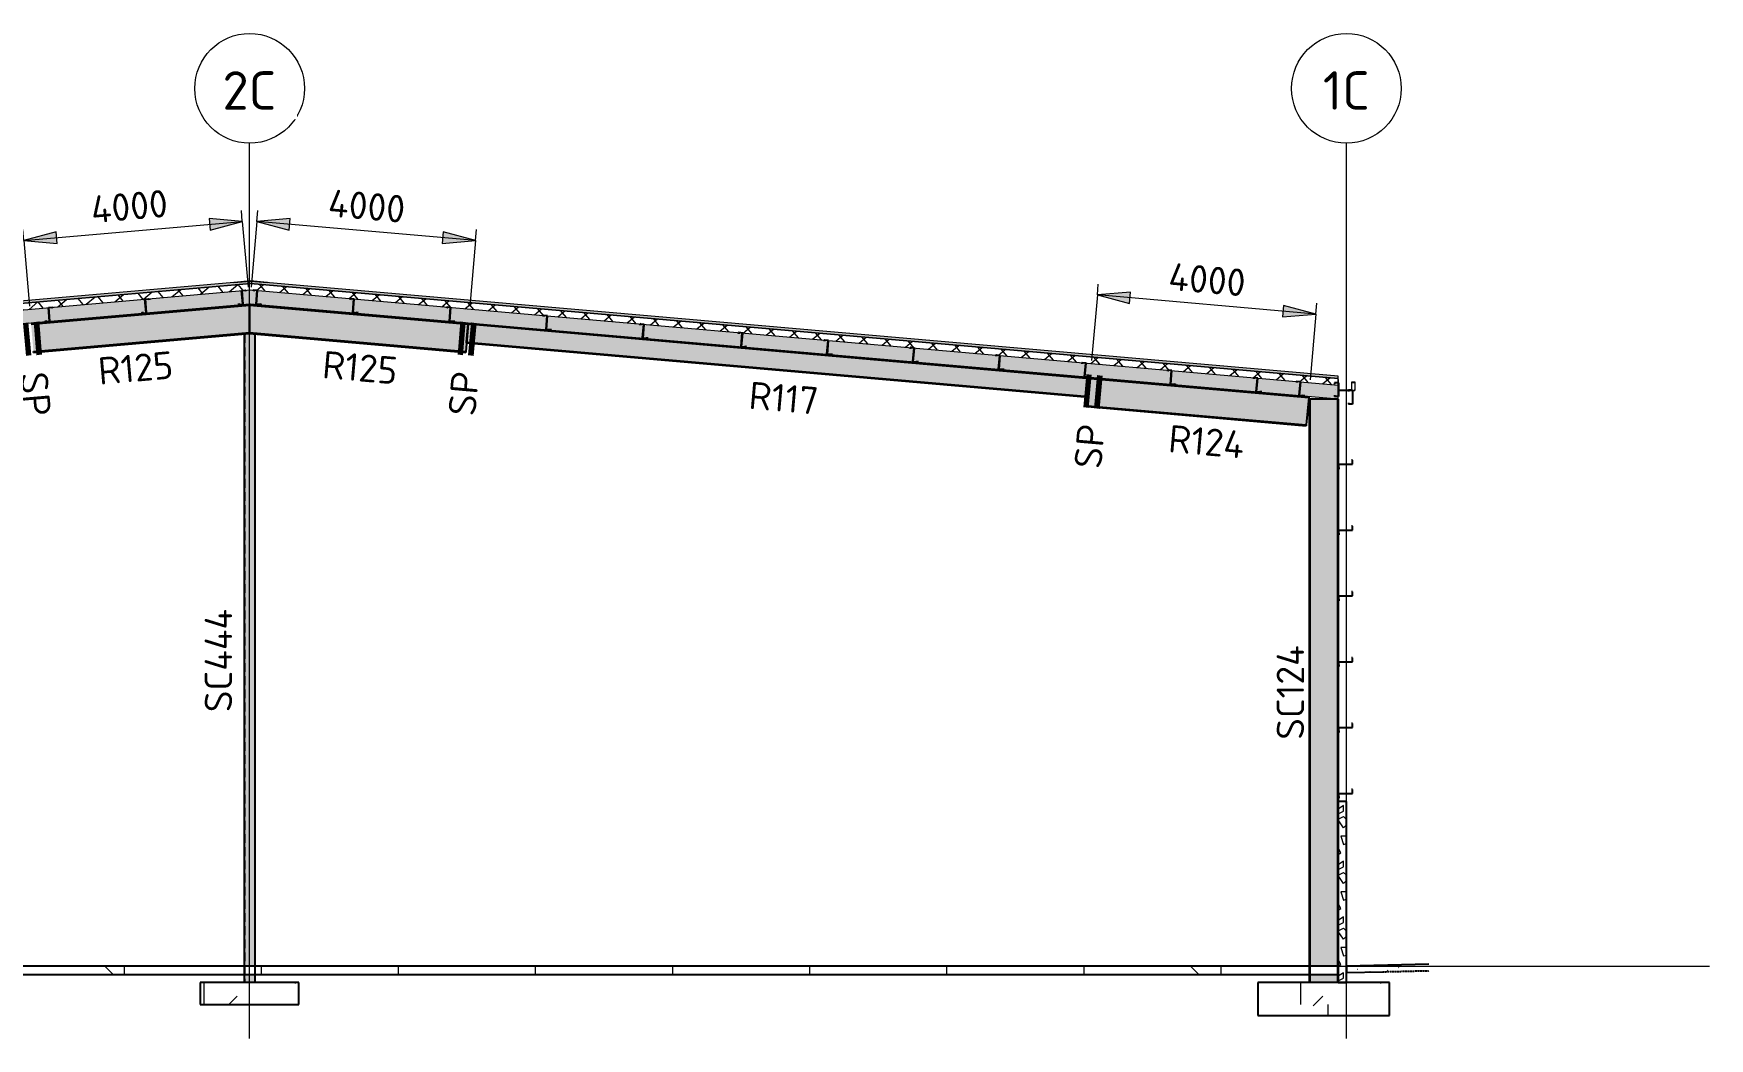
# Model space of a CAD drawing. Header units: millimetres. Extents: x 632 to 561478, y -3890 to 22200.
# Drawn here: x 167789 to 198349, y 3882 to 22200 of the extents above; entities that cross this region are included whole.
import ezdxf

# ---------------------------------------------------------------- set-up
doc = ezdxf.new("R2010")
doc.units = ezdxf.units.MM
doc.linetypes.add('Hidden Double', pattern=[7, 5, -2])
doc.linetypes.add('Hidden Half', pattern=[3, 2, -1])
for name, color, linetype, lineweight in [('A-010-D_DIM', 211, 'Continuous', 13), ('A-010-D_DIM-200', 211, 'Continuous', 13), ('A-010-M_LINE', 90, 'Continuous', 13), ('A-200-M_WALL_EXT', 113, 'Continuous', 13), ('A-200-M_WALL_PAT', 111, 'Continuous', 13), ('A-230-H-FLOOR', 190, 'Continuous', 13), ('A-230-M_FLOOR', 192, 'Continuous', 13), ('A-230-MH_FLOOR', 190, 'Hidden Double', 13), ('A-270-M_ROOF', 132, 'Continuous', 13), ('S-160-M_FOUND', 171, 'Continuous', 13), ('S-160-MH_FOUND', 171, 'Hidden Half', 13), ('S-280-A_COLUMN', 171, 'Continuous', 18), ('S-280-A_STRUCT_FRAME', 2, 'Continuous', 18), ('S-280-M_COLUMN', 52, 'Continuous', 13), ('S-280-M_STRUCT_FRAME', 12, 'Continuous', 13), ('S-280-MH_COLUMN', 52, 'Hidden Half', 13), ('Z-000-T_TEXT', 131, 'Continuous', 25), ('Z-030-M_GRID', 191, 'Continuous', 13), ('Z-033_T_GRIDREF', 31, 'Continuous', 13), ('Z-230-A_LEVEL', 51, 'Continuous', 13)]:
    doc.layers.add(name, color=color, linetype=linetype, lineweight=lineweight)
doc.styles.add('ISOCPEUR_1', font='isocpeur.ttf', dxfattribs={"height": 700})
doc.styles.add('ISOCPEUR_2', font='isocpeur.ttf', dxfattribs={"height": 500})
doc.dimstyles.new('2_5___Arrow___Transparent', dxfattribs={"dimscale": 304.8, "dimtxt": 497.990588, "dimasz": 1.968504, "dimexe": 0.656168, "dimexo": 1.049869, "dimgap": 0.164042, "dimtad": 1, "dimdec": 0, "dimzin": 0, "dimdsep": 46, "dimtxsty": 'ISOCPEUR_2', "dimsah": 1, "dimcen": 0.09, "dimadec": 0, "dimazin": 0, "dimtfac": 1, "dimtdec": 4, "dimtix": 1, "dimtmove": 0, "dimatfit": 3, "dimfxl": 1, "dimtvp": 1, "dimtolj": 1, "dimtzin": 0, "dimlwd": 18, "dimlwe": 18, "dimarcsym": 2})
pattern_1 = [(45, (4337896, 0), (-1414.214, 0), [750, -3000]), (45, (4338896, 1000), (-1414.214, 0), [750, -3000]), (45, (4339896, -300), (-1414.214, 0), [250, -2000]), (90, (4339896, 500), (-500, 500), [500, -2000]), (315, (4339896, 1000), (0, 2828.43), [500, -3000]), (0, (4338896, 1000), (2000, 2000), [300, -1000]), (0, (4336396, 2000), (2000, 2000), [300, -2000])]

# ---------------------------------------------------------------- blocks, each defined once
blk = doc.blocks.new('Ridge Capping - Ridge Capping-1882401-S6_501-SECTION C4')
at = {"layer": 'A-270-M_ROOF', "lineweight": 5, "transparency": 33554432}
for points in [[(4333007, 17660), (4332999, 17663), (4332700, 17690), (4332401, 17663), (4332393, 17660), (4332700, 17687)], [(4332394, 17660), (4332700, 17687), (4332393, 17660)]]:
    blk.add_hatch(color=253, dxfattribs=at).paths.add_polyline_path(points)
at = {"layer": 'A-270-M_ROOF', "color": 53, "lineweight": 5}
for p, q in [((4332393, 17660), (4332700, 17687)), ((4332401, 17663), (4332393, 17660)), ((4332394, 17660), (4332393, 17660)), ((4332700, 17690), (4332401, 17663)), ((4332402, 17663), (4332401, 17663)), ((4332999, 17663), (4332700, 17690)), ((4332700, 17690), (4332701, 17690)), ((4332700, 17687), (4333007, 17660)), ((4332701, 17687), (4332700, 17687)), ((4333007, 17660), (4332999, 17663)), ((4333000, 17663), (4332999, 17663)), ((4333008, 17660), (4333007, 17660))]:
    blk.add_line(p, q, dxfattribs=at)
blk = doc.blocks.new('25021-APA-ZZ-ZZ-M3-AR-000001_V3_rvt-3-S6_501-SECTION C4')
at = {"layer": 'A-270-M_ROOF', "transparency": 33554432}
for color, points in [(9, [(4352532, 15911), (4352532, 15952), (4332700, 17687), (4312868, 15952), (4312868, 15911), (4332700, 17646), (4351995, 15958)]), (253, [(4352817, 15688), (4352842, 15703), (4352842, 15844), (4352777, 15844), (4352777, 15699), (4352537, 15699), (4352537, 15894), (4352532, 15894), (4352532, 15694), (4352782, 15694), (4352782, 15839), (4352837, 15839), (4352837, 15706), (4352814, 15692)])]:
    blk.add_hatch(color=color, dxfattribs=at).paths.add_polyline_path(points)
at = {"layer": 'A-270-M_ROOF', "lineweight": 5}
h = blk.add_hatch(dxfattribs=at)
h.set_pattern_fill('FP_9', angle=-135, style=0, pattern_type=2)
h.set_pattern_definition([(40, (4337896, 1e-06), (-192.8363, 229.8133), []), (130, (4337896, 1e-06), (-229.8133, -192.8363), [])])
h.paths.add_polyline_path([(4312868, 15791), (4332700, 17526), (4352532, 15791), (4352532, 15911), (4332700, 17646), (4312868, 15911)])
at = {"layer": 'A-270-M_ROOF', "lineweight": 5, "transparency": 33554432}
blk.add_hatch(color=254, dxfattribs=at).paths.add_polyline_path([(4312868, 15540), (4332700, 17275), (4352532, 15540), (4352532, 15791), (4332700, 17526), (4312868, 15791), (4312868, 15690)])
at = {"layer": 'A-270-M_ROOF', "color": 53, "lineweight": 5}
for p, q in [((4332393, 17660), (4312868, 15952)), ((4312868, 15791), (4332700, 17526)), ((4332700, 17646), (4317217, 16292)), ((4317217, 16292), (4332700, 17646)), ((4332700, 17687), (4332393, 17660)), ((4352532, 15952), (4332700, 17687)), ((4332701, 17687), (4332700, 17687)), ((4352532, 15911), (4332700, 17646)), ((4332701, 17646), (4332700, 17646)), ((4332700, 17646), (4352532, 15911)), ((4332700, 17646), (4332701, 17646)), ((4332700, 17526), (4352532, 15791)), ((4317101, 15910), (4332700, 17275)), ((4332700, 17275), (4352532, 15540)), ((4332700, 17275), (4332701, 17275)), ((4352532, 15911), (4352532, 15952)), ((4352532, 15540), (4352532, 15911)), ((4352537, 15894), (4352532, 15894)), ((4352532, 15894), (4352532, 15694)), ((4352537, 15699), (4352537, 15894)), ((4352532, 15694), (4352782, 15694)), ((4352777, 15699), (4352537, 15699)), ((4352842, 15844), (4352777, 15844)), ((4352777, 15844), (4352777, 15699)), ((4352782, 15694), (4352782, 15839)), ((4352782, 15839), (4352837, 15839)), ((4352837, 15706), (4352814, 15692)), ((4352814, 15692), (4352817, 15688)), ((4352817, 15688), (4352842, 15703)), ((4352837, 15839), (4352837, 15706)), ((4352842, 15703), (4352842, 15844))]:
    blk.add_line(p, q, dxfattribs=at)
blk.add_blockref('Ridge Capping - Ridge Capping-1882401-S6_501-SECTION C4', (0, 0), dxfattribs=at)
blk = doc.blocks.new('NRP_Framing-Steel-Purlin C - P946 - EC250-24-4133020-S6_501-SECTION C4')
at = {"layer": 'S-280-M_STRUCT_FRAME', "color": 1, "lineweight": 25}
for p, q in [((4352465, 15832), (4352465, 15808)), ((4352538, 15832), (4352465, 15832)), ((4352465, 15606), (4352465, 15582)), ((4352478, 15710), (4352477, 15710)), ((4352538, 15832), (4352538, 15582)), ((4352538, 15582), (4352465, 15582))]:
    blk.add_line(p, q, dxfattribs=at)
blk = doc.blocks.new('NRP_Framing-Steel-Purlin Z - P915 - EZ250-19-4046629-S6_501-SECTION C4')
at = {"layer": 'S-280-M_STRUCT_FRAME', "color": 92, "lineweight": 25}
for p, q in [((4341602, 16748), (4341600, 16727)), ((4341602, 16748), (4341600, 16727)), ((4341673, 16741), (4341602, 16748)), ((4341673, 16741), (4341602, 16748)), ((4341651, 16492), (4341673, 16741)), ((4341651, 16492), (4341673, 16741)), ((4341655, 16618), (4341654, 16618)), ((4341729, 16507), (4341727, 16486)), ((4341729, 16507), (4341727, 16486)), ((4341727, 16486), (4341651, 16492)), ((4341727, 16486), (4341651, 16492))]:
    blk.add_line(p, q, dxfattribs=at)
blk = doc.blocks.new('NRP_Framing-Steel-Purlin Z - P915 - EZ250-19-V28-S6_501-SECTION C4')
at = {"layer": 'S-280-M_STRUCT_FRAME', "color": 92, "lineweight": 25}
for p, q in [((4341595, 16748), (4341593, 16727)), ((4341595, 16748), (4341593, 16727)), ((4341602, 16748), (4341595, 16748)), ((4341602, 16748), (4341595, 16748)), ((4341644, 16493), (4341666, 16742)), ((4341644, 16493), (4341666, 16742)), ((4341655, 16618), (4341654, 16618)), ((4341721, 16507), (4341720, 16486)), ((4341721, 16507), (4341720, 16486)), ((4341651, 16492), (4341644, 16493)), ((4341651, 16492), (4341644, 16493))]:
    blk.add_line(p, q, dxfattribs=at)
blk = doc.blocks.new('NRP_Framing-Steel-Purlin Z - P914 - EZ250-15-4047701-S6_501-SECTION C4')
at = {"layer": 'S-280-M_STRUCT_FRAME', "color": 150, "lineweight": 25}
for p, q in [((4332536, 17515), (4332607, 17521)), ((4332536, 17515), (4332607, 17521)), ((4332558, 17266), (4332536, 17515)), ((4332558, 17266), (4332536, 17515)), ((4332607, 17521), (4332609, 17501)), ((4332607, 17521), (4332609, 17501)), ((4332481, 17279), (4332482, 17260)), ((4332481, 17279), (4332482, 17260)), ((4332482, 17260), (4332558, 17266)), ((4332482, 17260), (4332558, 17266)), ((4332555, 17391), (4332555, 17391))]:
    blk.add_line(p, q, dxfattribs=at)
blk = doc.blocks.new('NRP_Framing-Steel-Purlin Z - P914 - EZ250-15-V29-S6_501-SECTION C4')
at = {"layer": 'S-280-M_STRUCT_FRAME', "color": 150, "lineweight": 25}
for p, q in [((4332565, 17267), (4332543, 17516)), ((4332565, 17267), (4332543, 17516)), ((4332607, 17521), (4332614, 17522)), ((4332607, 17521), (4332614, 17522)), ((4332614, 17522), (4332616, 17502)), ((4332614, 17522), (4332616, 17502)), ((4332488, 17280), (4332490, 17260)), ((4332488, 17280), (4332490, 17260)), ((4332555, 17391), (4332555, 17391)), ((4332558, 17266), (4332565, 17267)), ((4332558, 17266), (4332565, 17267))]:
    blk.add_line(p, q, dxfattribs=at)
blk = doc.blocks.new('NRP_Framing-Steel-Purlin Z - P914 - EZ250-15-4047702-S6_501-SECTION C4')
at = {"layer": 'S-280-M_STRUCT_FRAME', "color": 150, "lineweight": 25}
for p, q in [((4332758, 17521), (4332756, 17501)), ((4332758, 17521), (4332756, 17501)), ((4332828, 17515), (4332758, 17521)), ((4332828, 17515), (4332758, 17521)), ((4332807, 17266), (4332828, 17515)), ((4332807, 17266), (4332828, 17515)), ((4332882, 17260), (4332807, 17266)), ((4332882, 17260), (4332807, 17266)), ((4332810, 17391), (4332809, 17391)), ((4332884, 17279), (4332882, 17260)), ((4332884, 17279), (4332882, 17260))]:
    blk.add_line(p, q, dxfattribs=at)
blk = doc.blocks.new('NRP_Framing-Steel-Purlin Z - P914 - EZ250-15-V30-S6_501-SECTION C4')
at = {"layer": 'S-280-M_STRUCT_FRAME', "color": 150, "lineweight": 25}
for p, q in [((4332750, 17522), (4332749, 17502)), ((4332750, 17522), (4332749, 17502)), ((4332758, 17521), (4332750, 17522)), ((4332758, 17521), (4332750, 17522)), ((4332799, 17267), (4332821, 17516)), ((4332799, 17267), (4332821, 17516)), ((4332806, 17266), (4332799, 17267)), ((4332806, 17266), (4332799, 17267)), ((4332810, 17391), (4332809, 17391)), ((4332877, 17280), (4332875, 17260)), ((4332877, 17280), (4332875, 17260))]:
    blk.add_line(p, q, dxfattribs=at)
blk = doc.blocks.new('NRP_Framing-Steel-Purlin Z - P914 - EZ250-15-V31-S6_501-SECTION C4')
at = {"layer": 'S-280-M_STRUCT_FRAME', "color": 150, "lineweight": 25}
for p, q in [((4330726, 17125), (4330727, 17106)), ((4330726, 17125), (4330727, 17106)), ((4330803, 17113), (4330781, 17362)), ((4330803, 17113), (4330781, 17362)), ((4330792, 17237), (4330793, 17237)), ((4330845, 17367), (4330852, 17368)), ((4330845, 17367), (4330852, 17368)), ((4330852, 17368), (4330854, 17348)), ((4330852, 17368), (4330854, 17348)), ((4330796, 17112), (4330803, 17113)), ((4330796, 17112), (4330803, 17113))]:
    blk.add_line(p, q, dxfattribs=at)
blk = doc.blocks.new('NRP_Framing-Steel-Purlin Z - P914 - EZ250-15-V32-S6_501-SECTION C4')
at = {"layer": 'S-280-M_STRUCT_FRAME', "color": 150, "lineweight": 25}
for p, q in [((4334520, 17367), (4334518, 17347)), ((4334520, 17367), (4334518, 17347)), ((4334591, 17361), (4334520, 17367)), ((4334591, 17361), (4334520, 17367)), ((4334569, 17112), (4334591, 17361)), ((4334569, 17112), (4334591, 17361)), ((4334572, 17237), (4334572, 17237)), ((4334646, 17125), (4334644, 17105)), ((4334646, 17125), (4334644, 17105)), ((4334644, 17105), (4334569, 17112)), ((4334644, 17105), (4334569, 17112))]:
    blk.add_line(p, q, dxfattribs=at)
blk = doc.blocks.new('NRP_Framing-Steel-Purlin Z - P914 - EZ250-15-V33-S6_501-SECTION C4')
at = {"layer": 'S-280-M_STRUCT_FRAME', "color": 150, "lineweight": 25}
for p, q in [((4334513, 17368), (4334511, 17348)), ((4334513, 17368), (4334511, 17348)), ((4334520, 17367), (4334513, 17368)), ((4334520, 17367), (4334513, 17368)), ((4334562, 17113), (4334583, 17362)), ((4334562, 17113), (4334583, 17362)), ((4334572, 17237), (4334572, 17237)), ((4334639, 17125), (4334637, 17106)), ((4334639, 17125), (4334637, 17106)), ((4334569, 17112), (4334562, 17113)), ((4334569, 17112), (4334562, 17113))]:
    blk.add_line(p, q, dxfattribs=at)
blk = doc.blocks.new('NRP_Framing-Steel-Purlin Z - G914 - EZ250-15-4100837-S6_501-SECTION C4')
at = {"layer": 'S-280-M_STRUCT_FRAME', "color": 150, "lineweight": 25}
for p, q in [((4352542, 8274), (4352542, 8350)), ((4352542, 8350), (4352792, 8350)), ((4352542, 8274), (4352542, 8350)), ((4352542, 8350), (4352792, 8350)), ((4352562, 8274), (4352542, 8274)), ((4352562, 8274), (4352542, 8274)), ((4352792, 8421), (4352772, 8421)), ((4352792, 8421), (4352772, 8421)), ((4352792, 8350), (4352792, 8421)), ((4352792, 8350), (4352792, 8421))]:
    blk.add_line(p, q, dxfattribs=at)
blk = doc.blocks.new('NRP_Framing-Steel-Purlin C - G946 - EC250-24-4099654-S6_501-SECTION C4')
at = {"layer": 'S-280-M_STRUCT_FRAME', "color": 1, "lineweight": 25}
for p, q in [((4352793, 15697), (4352720, 15697)), ((4352720, 15697), (4352720, 15673)), ((4352793, 15697), (4352793, 15447)), ((4352720, 15471), (4352720, 15447)), ((4352793, 15447), (4352720, 15447))]:
    blk.add_line(p, q, dxfattribs=at)
blk = doc.blocks.new('NRP_Column-Steel-SHS - SC444 - 200x200x6_0SHS-3967238-S6_501-SECTION C4')
at = {"layer": 'S-280-MH_COLUMN', "lineweight": 25}
for p, q in [((4332588, 16723), (4332588, 5200)), ((4332776, 16723), (4332776, 5200)), ((4332588, 5200), (4332588, 5050)), ((4332776, 5200), (4332776, 5050)), ((4332588, 5050), (4332588, 4900)), ((4332776, 5050), (4332776, 4900))]:
    blk.add_line(p, q, dxfattribs=at)
blk = doc.blocks.new('NRP_Foundation-Pad Footing Fibre _v2_ - PF4 -1800 x 1800 x 400d-3893011-S6_501-SECTION C4')
at = {"layer": 'S-160-M_FOUND'}
h = blk.add_hatch(dxfattribs=at)
h.set_pattern_fill('FP_11', color=256, style=0, pattern_type=2)
h.set_pattern_definition(pattern_1)
h.paths.add_polyline_path([(4333582, 4900), (4331782, 4900), (4331782, 4500), (4333582, 4500)])
at = {"layer": 'S-160-M_FOUND', "lineweight": 25}
for p, q in [((4333582, 4900), (4331782, 4900)), ((4331782, 4900), (4331782, 4500)), ((4333582, 4500), (4333582, 4900)), ((4331782, 4500), (4333582, 4500))]:
    blk.add_line(p, q, dxfattribs=at)
blk = doc.blocks.new('NRP_Foundation-Pad Footing Fibre _v2_ - PF2 -2400 x 2000 x 600d-V22-S6_501-SECTION C4')
at = {"layer": 'S-160-M_FOUND'}
h = blk.add_hatch(dxfattribs=at)
h.set_pattern_fill('FP_11', color=256, style=0, pattern_type=2)
h.set_pattern_definition(pattern_1)
h.paths.add_polyline_path([(4353468, 4300), (4353468, 4900), (4351068, 4900), (4351068, 4300)])
at = {"layer": 'S-160-M_FOUND', "lineweight": 25}
for p, q in [((4353468, 4900), (4351068, 4900)), ((4351068, 4900), (4351068, 4300)), ((4353468, 4300), (4353468, 4900)), ((4351068, 4300), (4353468, 4300))]:
    blk.add_line(p, q, dxfattribs=at)
blk = doc.blocks.new('Grid - NRP_Grid-Head-320187-S6_501-SECTION C4')
at = {"layer": 'Z-033_T_GRIDREF'}
blk.add_circle((4352682, 21200), 1000, dxfattribs=at)
blk = doc.blocks.new('DIMBLOCK9-S6_501-SECTION C4')
at = {"layer": 'A-010-D_DIM-200', "lineweight": 18}
for points in [[(187187, 17434), (187776, 17277), (187794, 17487)], [(191172, 17086), (190583, 17243), (190565, 17033)]]:
    blk.add_hatch(color=256, dxfattribs=at).paths.add_polyline_path(points)
for p, q in [((187187, 17434), (187082, 16238)), ((187187, 17434), (187204, 17633)), ((187794, 17487), (187187, 17434)), ((191172, 17086), (187187, 17434)), ((187187, 17434), (187776, 17277)), ((187776, 17277), (187794, 17487)), ((190583, 17243), (190565, 17033)), ((191172, 17086), (190583, 17243)), ((191172, 17086), (191189, 17285)), ((190565, 17033), (191172, 17086)), ((191172, 17086), (191067, 15889))]:
    blk.add_line(p, q, dxfattribs=at)
at = {"layer": 'A-010-D_DIM-200', "color": 0, "lineweight": 18, "insert": (188511, 18024), "char_height": 500, "width": 1758.29, "attachment_point": 1, "rotation": 355, "line_spacing_factor": 1.149209, "style": 'ISOCPEUR_2'}
blk.add_mtext('4000', dxfattribs=at)
blk = doc.blocks.new('DIMBLOCK11-S6_501-SECTION C4')
at = {"layer": 'A-010-D_DIM-200', "lineweight": 18}
for points in [[(171596, 18775), (170989, 18828), (171008, 18617)], [(167611, 18426), (168218, 18373), (168200, 18584)]]:
    blk.add_hatch(color=256, dxfattribs=at).paths.add_polyline_path(points)
for p, q in [((171596, 18775), (171579, 18974)), ((167611, 18426), (171596, 18775)), ((171596, 18775), (170989, 18828)), ((170989, 18828), (171008, 18617)), ((171008, 18617), (171596, 18775)), ((171596, 18775), (171701, 17579)), ((167611, 18426), (167594, 18626)), ((168200, 18584), (167611, 18426)), ((167611, 18426), (168218, 18373)), ((167611, 18426), (167716, 17230)), ((168218, 18373), (168200, 18584))]:
    blk.add_line(p, q, dxfattribs=at)
at = {"layer": 'A-010-D_DIM-200', "color": 0, "lineweight": 18, "insert": (168813, 19237), "char_height": 500, "width": 1758.29, "attachment_point": 1, "rotation": 5, "line_spacing_factor": 1.149209, "style": 'ISOCPEUR_2'}
blk.add_mtext('4000', dxfattribs=at)
blk = doc.blocks.new('DIMBLOCK12-S6_501-SECTION C4')
at = {"layer": 'A-010-D_DIM-200', "lineweight": 18}
for points in [[(171863, 18775), (172451, 18617), (172470, 18828)], [(175848, 18426), (175259, 18584), (175241, 18373)]]:
    blk.add_hatch(color=256, dxfattribs=at).paths.add_polyline_path(points)
for p, q in [((171863, 18775), (171880, 18974)), ((171863, 18775), (171758, 17579)), ((172470, 18828), (171863, 18775)), ((175848, 18426), (171863, 18775)), ((171863, 18775), (172451, 18617)), ((172451, 18617), (172470, 18828)), ((175259, 18584), (175241, 18373)), ((175241, 18373), (175848, 18426)), ((175848, 18426), (175259, 18584)), ((175848, 18426), (175743, 17230)), ((175848, 18426), (175865, 18626))]:
    blk.add_line(p, q, dxfattribs=at)
at = {"layer": 'A-010-D_DIM-200', "color": 0, "lineweight": 18, "insert": (173187, 19365), "char_height": 500, "width": 1758.29, "attachment_point": 1, "rotation": 355, "line_spacing_factor": 1.149209, "style": 'ISOCPEUR_2'}
blk.add_mtext('4000', dxfattribs=at)
blk = doc.blocks.new('NRP_Splice _v3_ - NRP_Splice-3209833-S6_501-SECTION C4')
at = {"layer": 'Z-000-T_TEXT', "lineweight": 70}
for p, q in [((4317182, 15965), (4317234, 15368)), ((4317182, 15965), (4317234, 15368)), ((4317381, 15983), (4317433, 15385)), ((4317433, 15385), (4317381, 15983))]:
    blk.add_line(p, q, dxfattribs=at)
blk = doc.blocks.new('NRP_Splice _v3_ - NRP_Splice-3927024-S6_501-SECTION C4')
at = {"layer": 'Z-000-T_TEXT', "lineweight": 70}
for p, q in [((4347983, 15983), (4347931, 15385)), ((4347983, 15983), (4347931, 15385)), ((4348183, 15965), (4348130, 15368)), ((4348130, 15368), (4348183, 15965))]:
    blk.add_line(p, q, dxfattribs=at)

msp = doc.modelspace()

# ---------------------------------------------------------------- hatches: boundary and pattern name
at = {"layer": 'A-200-M_WALL_PAT'}
h = msp.add_hatch(dxfattribs=at)
h.set_pattern_fill('FP_13', color=250, angle=116.56505, style=0, pattern_type=2)
h.set_pattern_definition([(296.565, (177197.3, 152.4), (5e-05, 1016), [113.59, -2158.253]), (33.69, (177248.1, 50.8), (7e-05, 1016), [183.16, -3480.08]), (33.69, (178264.1, 50.8), (7e-05, 1016), [183.16, -3480.08]), (33.69, (179280.1, 50.8), (7e-05, 1016), [183.16, -3480.08]), (116.565, (177400.5, 152.4), (5e-05, 1016), [113.59, -2158.253]), (213.69, (177349.7, 254), (7e-05, 1016), [183.16, -3480.08]), (213.69, (178365.7, 254), (7e-05, 1016), [183.16, -3480.08]), (213.69, (179381.7, 254), (7e-05, 1016), [183.16, -3480.08]), (26.565, (177603.7, 152.4), (5e-05, 1016), [227.19, -2044.66]), (26.565, (178619.7, 152.4), (5e-05, 1016), [227.19, -2044.66]), (270, (177806.9, 254), (1016, 0.0009), [101.6, -914.4]), (225, (177806.9, 152.4), (-0.002, 1016), [143.684, -1293.157]), (135, (177705.3, 50.8), (-0.0009, 1016), [143.684, -1293.157]), (288.435, (177400.48, 457.2), (-0.002, 1015.9997), [160.644, -3052.23]), (18.435, (177451.3, 304.8), (-0.002, 1016), [160.64, -3052.23]), (18.435, (178467.3, 304.8), (-0.002, 1016), [160.64, -3052.23]), (18.435, (179483.3, 304.8), (-0.002, 1016), [160.64, -3052.23]), (135, (177603.7, 355.6), (-0.0009, 1016), [143.684, -1293.157]), (180, (177502.1, 457.2), (0.0009, -1016), [101.6, -914.4]), (251.565, (177146.48, 711.2), (0.0004, 1015.9997), [160.644, -3052.23]), (315, (177095.7, 558.8), (-0.0009, 1016), [143.684, -1293.157]), (71.565, (177197.28, 457.2), (0.0004, 1015.9997), [160.644, -3052.23]), (135, (177248.1, 609.6), (-0.0009, 1016), [143.684, -1293.157]), (225, (177552.9, 711.2), (-0.002, 1016), [143.684, -1293.157]), (123.69, (177451.3, 609.6), (7e-05, 1016), [183.16, -3480.08]), (123.69, (178467.3, 609.6), (7e-05, 1016), [183.16, -3480.08]), (26.565, (177349.7, 762), (5e-05, 1016), [113.59, -2158.25]), (26.565, (178365.7, 762), (5e-05, 1016), [113.59, -2158.25]), (315, (177451.3, 812.8), (-0.0009, 1016), [143.684, -1293.157]), (213.69, (177908.5, 965.2), (7e-05, 1016), [183.16, -3480.08]), (213.69, (178924.5, 965.2), (7e-05, 1016), [183.16, -3480.08]), (213.69, (179940.5, 965.2), (7e-05, 1016), [183.16, -3480.08]), (296.565, (177756.1, 863.6), (5e-05, 1016), [113.59, -2158.253]), (45, (177806.9, 762), (-0.0009, 1016), [143.684, -1293.157]), (90, (177908.5, 863.6), (-1016, -0.0009), [101.6, -914.4]), (213.69, (177451.3, 1016), (7e-05, 1016), [183.16, -3480.08]), (213.69, (178467.3, 1016), (7e-05, 1016), [183.16, -3480.08]), (213.69, (179483.3, 1016), (7e-05, 1016), [183.16, -3480.08]), (315, (177298.9, 914.4), (-0.0009, 1016), [71.84, -1365]), (26.565, (177349.7, 863.6), (5e-05, 1016), [113.59, -2158.25]), (26.565, (178365.7, 863.6), (5e-05, 1016), [113.59, -2158.25]), (90, (177451.3, 914.4), (-1016, -0.0009), [101.6, -914.4]), (333.435, (177044.9, 965.2), (-0.002, 1016), [113.59, -2158.25]), (333.435, (178060.9, 965.2), (-0.002, 1016), [113.59, -2158.25]), (243.435, (177146.5, 914.4), (-0.002, 1016), [113.59, -2158.253]), (161.565, (177095.7, 812.8), (0.0004, 1016), [160.64, -3052.23]), (161.565, (178111.7, 812.8), (0.0004, 1016), [160.64, -3052.23]), (161.565, (179127.7, 812.8), (0.0004, 1016), [160.64, -3052.23]), (45, (176943.3, 863.6), (-0.0009, 1016), [143.684, -1293.157]), (26.565, (176994.1, -6e-06), (5e-05, 1016), [113.59, -2158.25]), (26.565, (178010.1, -6e-05), (5e-05, 1016), [113.59, -2158.25]), (116.565, (177095.7, 50.8), (5e-05, 1016), [113.59, -2158.253]), (206.565, (177044.9, 152.4), (5e-05, 1016), [113.59, -2158.25]), (206.565, (178060.9, 152.4), (5e-05, 1016), [113.59, -2158.25]), (296.565, (176943.3, 101.6), (5e-05, 1016), [113.59, -2158.253]), (14.036, (177705.3, 457.2), (0.003, 1016), [209.45, -3979.62]), (14.036, (178721.3, 457.2), (0.003, 1016), [209.45, -3979.62]), (14.036, (179737.3, 457.2), (0.003, 1016), [209.45, -3979.62]), (14.036, (180753.3, 457.2), (0.003, 1016), [209.45, -3979.62]), (135, (177908.5, 508), (-0.0009, 1016), [143.684, -1293.157]), (198.435, (177806.9, 609.6), (-0.002, 1016), [160.64, -3052.23]), (198.435, (178822.9, 609.6), (-0.002, 1016), [160.64, -3052.23]), (198.435, (179838.9, 609.6), (-0.002, 1016), [160.64, -3052.23]), (296.565, (177654.5, 558.8), (5e-05, 1016), [113.59, -2158.253]), (333.435, (176994.1, 304.8), (-0.002, 1016), [113.59, -2158.25]), (333.435, (178010.1, 304.8), (-0.002, 1016), [113.59, -2158.25]), (45, (177095.7, 254), (-0.0009, 1016), [71.84, -1365]), (116.565, (177146.5, 304.8), (5e-05, 1016), [113.59, -2158.253]), (225, (177095.7, 406.4), (-0.002, 1016), [143.684, -1293.157])])
h.paths.add_polyline_path([(191579.6, 4900), (191729.6, 4900), (191729.6, 8200), (191579.6, 8200), (191579.6, 6899.1)])
at = {"layer": 'A-230-H-FLOOR'}
h = msp.add_hatch(dxfattribs=at)
h.set_pattern_fill('FP_11', color=256, style=0, pattern_type=2)
h.set_pattern_definition([(45, (176943.3, 0), (-1414.214, 0), [750, -3000]), (45, (177943.3, 1000), (-1414.214, 0), [750, -3000]), (45, (178943.3, -300), (-1414.214, 0), [250, -2000]), (90, (178943.3, 500), (-500, 500), [500, -2000]), (315, (178943.3, 1000), (0, 2828.43), [500, -3000]), (0, (177943.3, 1000), (2000, 2000), [300, -1000]), (0, (175443.3, 2000), (2000, 2000), [300, -2000])])
h.paths.add_polyline_path([(191579.6, 5050), (191579.6, 5200), (151679.6, 5200), (151679.6, 5050), (186969.4, 5050)])
h = msp.add_hatch(dxfattribs=at)
h.set_pattern_fill('FP_12', color=256, style=0, pattern_type=2)
h.set_pattern_definition([(50, (176943.3, 0), (728.737, -63.756), [76.2, -838.2]), (355, (176943.3, 0), (-140.97, 764.228), [60.96, -670.56]), (100.451, (177004, -5.3), (587.77, 700.467), [64.76, -712.36]), (46.184, (176943.3, 203.2), (1084.316, -168.17), [114.3, -1257.3]), (96.636, (177033.6, 189.2), (949.61, 989.71), [97.14, -1068.54]), (351.184, (176943.3, 203.2), (949.62, 989.7), [91.44, -1005.84]), (21, (177044.9, 152.4), (606.458, -409.06), [76.2, -838.2]), (326, (177044.9, 152.4), (247.208, 736.753), [60.96, -670.56]), (71.451, (177095.4, 118.3), (853.668, 327.685), [64.76, -712.36]), (37.5, (176943.28, 0), (12.3547, 338.22), [6.706, -655.726, 6.706, -674.014, -673.1]), (37.5, (176943.28, 0), (12.3547, 338.22), [-1343.152, 6.706, -666.394]), (7.5, (176943.28, 0), (267.279, 400.722), [6.706, -381.406, 6.706, -640.486, -256.54]), (7.5, (176943.28, 0), (267.279, 400.722), [-1035.304, 6.706, -249.834]), (327.5, (176716.7, 0), (542.3633, -22.9153), [6.706, -247.294, 6.706, -785.774, -1051.56]), (327.5, (176716.7, 0), (542.3633, -22.9153), [-1046.48, 6.706, -1044.854]), (317.5, (176615.1, 0), (592.517, 101.707), [6.706, -323.494, 6.706, -519.582, -746.76]), (317.5, (176615.1, 0), (592.517, 101.707), [-856.488, 6.706, -740.054])])
h.paths.add_polyline_path([(191729.6, 5081.7), (193232.3, 5120), (193232.3, 5238), (191729.6, 5201.7), (191729.6, 5120)])
at = {"layer": 'S-280-M_COLUMN', "lineweight": 5}
h = msp.add_hatch(color=256, dxfattribs=at)
h.paths.add_polyline_path([(171634.3, 4900), (171644.6, 4900), (171644.6, 5050), (171629.6, 5050), (171631.6, 4900)])
h.paths.add_polyline_path([(171634.2, 5200), (171644.6, 5200), (171644.6, 16723.2), (171629.6, 16723.2), (171631.6, 5200)])
h = msp.add_hatch(color=256, dxfattribs=at)
h.paths.add_polyline_path([(171814.6, 4900), (171814.6, 5050), (171644.6, 5050), (171644.6, 4900)])
h.paths.add_polyline_path([(171644.6, 5200), (171814.6, 5200), (171814.6, 16723.2), (171644.6, 16723.2), (171644.6, 6899.1)])
h = msp.add_hatch(color=256, dxfattribs=at)
h.paths.add_polyline_path([(171828.5, 4900), (171829.6, 4900), (171827.5, 5050), (171814.6, 5050), (171814.6, 4900), (171828.4, 4900)])
h.paths.add_polyline_path([(171828.5, 5200), (171829.6, 5200), (171827.6, 16723.2), (171814.6, 16723.2), (171814.9, 5200), (171828.4, 5200)])
h = msp.add_hatch(color=256, dxfattribs=at)
h.paths.add_polyline_path([(191064.6, 4900), (191064.6, 5050), (191051.4, 5050), (191051.4, 4900)])
h.paths.add_polyline_path([(191051.4, 5200), (191064.6, 5200), (191064.6, 15532.3), (191051.4, 15532.3), (191051.4, 6899.1)])
h = msp.add_hatch(color=256, dxfattribs=at)
h.paths.add_polyline_path([(191064.9, 4900), (191078.6, 4900), (191078.6, 5050), (191064.6, 5050), (191064.6, 4900)])
h.paths.add_polyline_path([(191068.9, 5200), (191078.6, 5200), (191078.6, 15532.3), (191064.6, 15532.3), (191066.5, 5200), (191067.1, 5200)])
h = msp.add_hatch(color=256, dxfattribs=at)
h.paths.add_polyline_path([(191552.4, 4900), (191552.4, 5050), (191078.6, 5050), (191078.6, 4900)])
h.paths.add_polyline_path([(191078.6, 5200), (191552.4, 5200), (191552.4, 15532.3), (191078.6, 15532.3), (191078.6, 6899.1)])
h = msp.add_hatch(color=256, dxfattribs=at)
h.paths.add_polyline_path([(191566.4, 4900), (191564.4, 5050), (191552.4, 5050), (191552.4, 4900), (191565.3, 4900)])
h.paths.add_polyline_path([(191561.8, 5200), (191566.4, 5200), (191564.1, 15532.3), (191552.4, 15532.3), (191552.7, 5200), (191560.4, 5200)])
h = msp.add_hatch(color=256, dxfattribs=at)
h.paths.add_polyline_path([(191579.6, 4900), (191579.6, 5050), (191566.4, 5050), (191566.4, 4900)])
h.paths.add_polyline_path([(191566.4, 5200), (191579.6, 5200), (191579.6, 15532.3), (191566.4, 15532.3), (191566.4, 6899.1)])
at = {"layer": 'S-280-M_STRUCT_FRAME', "lineweight": 5}
for points in [[(167744.8, 16902.7), (171729.6, 17251.3), (171729.6, 17267), (167743.4, 16918.3)], [(167788.5, 16402.8), (171729.6, 16747.6), (171729.6, 17251.3), (167744.8, 16902.7), (167774.1, 16567.4)], [(175714.3, 16902.7), (175715.7, 16918.3), (171729.6, 17267), (171729.6, 17251.3), (174443.7, 17013.9)], [(175670.6, 16402.8), (175714.3, 16902.7), (171729.6, 17251.3), (171729.6, 16747.6), (174443.7, 16510.2)], [(187024.8, 15583.4), (187053.8, 15914.8), (175715.1, 16906.8), (175686.1, 16575.4), (187010.3, 15584.7)], [(187053.8, 15914.8), (187054, 15926.3), (175716.1, 16918.2), (175715.7, 16906.7), (186969.4, 15922.1)], [(167789.9, 16387.3), (171729.6, 16732), (171729.6, 16747.6), (167788.5, 16402.8)], [(175669.2, 16387.3), (175670.6, 16402.8), (171729.6, 16747.6), (171729.6, 16732), (174443.7, 16494.5)], [(187023.8, 15572), (187024.8, 15583.4), (175686.1, 16575.4), (175685.1, 16564), (186969.4, 15576.7)], [(190997, 15064.3), (191040.8, 15564.2), (187054, 15913), (187010.3, 15413.1), (190100.9, 15142.7)], [(191040.8, 15564.2), (191041.9, 15577.4), (187055.2, 15926.2), (187054, 15913), (190100.9, 15646.5)], [(190995.9, 15051.2), (190997, 15064.3), (187010.3, 15413.1), (187009.1, 15400), (190100.9, 15129.5)]]:
    msp.add_hatch(color=256, dxfattribs=at).paths.add_polyline_path(points)

# ---------------------------------------------------------------- linework, layer by layer
at = {"layer": 'A-010-M_LINE', "lineweight": 25}
for p, q in [((171729.6, 17249.9), (171728.7, 17259.8)), ((171729.5, 17249.9), (171730.4, 17259.8)), ((175714.3, 16901.3), (175715.1, 16911.2)), ((187053.6, 15909.2), (187054.5, 15919.2)), ((191038.4, 15560.6), (191039.3, 15570.5))]:
    msp.add_line(p, q, dxfattribs=at)
at = {"layer": 'A-200-M_WALL_EXT', "lineweight": 25}
for p, q in [((191579.6, 8200), (191579.6, 4900)), ((191729.6, 8200), (191579.6, 8200)), ((191729.6, 4900), (191729.6, 8200)), ((191579.6, 4900), (191729.6, 4900))]:
    msp.add_line(p, q, dxfattribs=at)
at = {"layer": 'A-230-M_FLOOR', "lineweight": 25}
for p, q in [((191579.6, 5200), (151679.6, 5200)), ((191579.6, 5050), (191579.6, 5200)), ((193232.3, 5238), (191729.6, 5201.7)), ((191729.6, 5201.7), (191729.6, 5081.7)), ((151679.6, 5050), (191579.6, 5050)), ((191729.6, 5081.7), (192393.5, 5097.7))]:
    msp.add_line(p, q, dxfattribs=at)
at = {"layer": 'A-230-MH_FLOOR', "lineweight": 25}
msp.add_line((192393.5, 5097.7), (193232.3, 5118), dxfattribs=at)
at = {"layer": 'S-280-M_COLUMN', "lineweight": 25}
for p, q in [((171629.6, 16723.2), (171629.6, 5200)), ((171629.7, 16723.2), (171644.6, 16723.2)), ((171814.6, 16723.2), (171644.6, 16723.2)), ((171814.6, 16723.2), (171829.4, 16723.2)), ((171829.6, 5200), (171829.6, 16723.2)), ((191051.4, 15532.3), (191051.4, 5200)), ((191064.6, 15532.3), (191051.4, 15532.3)), ((191064.6, 15532.3), (191064.6, 5200)), ((191078.6, 15532.3), (191064.6, 15532.3)), ((191552.4, 15532.3), (191078.6, 15532.3)), ((191566.4, 15532.3), (191552.4, 15532.3)), ((191566.4, 15532.3), (191566.4, 5200)), ((191579.6, 15532.3), (191566.4, 15532.3)), ((191579.6, 15532.3), (191579.6, 8200)), ((171629.6, 5050), (171629.6, 4900)), ((171829.6, 4900), (171829.6, 5050)), ((191051.4, 5050), (191051.4, 4900)), ((191064.6, 5050), (191064.6, 4900)), ((191566.4, 5050), (191566.4, 4900))]:
    msp.add_line(p, q, dxfattribs=at)
at = {"layer": 'S-280-M_STRUCT_FRAME', "lineweight": 25}
for p, q in [((167743.4, 16918.3), (171729.6, 17267)), ((167744.8, 16902.7), (171729.6, 17251.3)), ((171729.6, 17267), (175715.7, 16918.3)), ((171729.6, 17267), (171729.6, 17251.3)), ((171729.6, 17251.3), (171729.6, 17267)), ((171729.6, 17251.3), (175714.3, 16902.7)), ((171729.6, 17251.3), (171729.6, 16747.7)), ((171729.6, 16747.6), (171729.6, 17251.3)), ((175714.3, 16902.7), (175670.6, 16402.8)), ((175686.1, 16575.4), (175715.1, 16906.8)), ((175715.7, 16918.3), (175714.3, 16902.7)), ((175715.1, 16906.8), (175716.1, 16918.2)), ((175715.1, 16906.8), (187053.8, 15914.8)), ((175716.1, 16918.2), (187054.8, 15926.2)), ((167788.5, 16402.8), (171729.6, 16747.6)), ((167789.9, 16387.3), (171729.6, 16732)), ((171729.6, 16747.6), (175670.6, 16402.8)), ((171729.6, 16747.6), (171729.6, 16732)), ((171729.6, 16732), (171729.6, 16747.6)), ((171729.6, 16732), (175669.2, 16387.3)), ((175685.1, 16564), (175686.1, 16575.4)), ((175685.1, 16564), (187023.8, 15572)), ((175686.1, 16575.4), (187024.8, 15583.4)), ((167789.9, 16387.3), (167788.5, 16402.8)), ((175670.6, 16402.8), (175669.2, 16387.3)), ((187010.3, 15413.1), (187054, 15913)), ((187053.8, 15914.8), (187024.8, 15583.4)), ((187054.8, 15926.2), (187053.8, 15914.8)), ((187054, 15913), (187055.2, 15926.2)), ((187054, 15913), (191040.8, 15564.2)), ((187055.2, 15926.2), (191041.9, 15577.4)), ((187009.1, 15400), (187010.3, 15413.1)), ((187009.1, 15400), (190995.9, 15051.2)), ((187010.3, 15413.1), (190997, 15064.3)), ((187024.8, 15583.4), (187023.8, 15572)), ((191040.8, 15564.2), (190997, 15064.3)), ((191041.9, 15577.4), (191040.8, 15564.2)), ((190997, 15064.3), (190995.9, 15051.2))]:
    msp.add_line(p, q, dxfattribs=at)
at = {"layer": 'S-280-MH_COLUMN', "lineweight": 25}
for p, q in [((171629.6, 5200), (171629.6, 5050)), ((171829.6, 5050), (171829.6, 5200)), ((191051.4, 5200), (191051.4, 5050)), ((191064.6, 5200), (191064.6, 5050)), ((191566.4, 5200), (191566.4, 5050))]:
    msp.add_line(p, q, dxfattribs=at)
at = {"layer": 'Z-030-M_GRID'}
for p, q in [((171729.6, 3882), (171729.6, 20200)), ((191729.6, 3882), (191729.6, 20200))]:
    msp.add_line(p, q, dxfattribs=at)
at = {"layer": 'Z-230-A_LEVEL'}
msp.add_line((143206.2, 5200), (198349.3, 5200), dxfattribs=at)

# ---------------------------------------------------------------- block references
at = {"color": 10, "lineweight": 5}
msp.add_blockref('25021-APA-ZZ-ZZ-M3-AR-000001_V3_rvt-3-S6_501-SECTION C4', (-4160952.7, 0), dxfattribs=at)
at = {"layer": 'S-160-MH_FOUND', "lineweight": 25}
for name in ['NRP_Foundation-Pad Footing Fibre _v2_ - PF4 -1800 x 1800 x 400d-3893011-S6_501-SECTION C4', 'NRP_Foundation-Pad Footing Fibre _v2_ - PF2 -2400 x 2000 x 600d-V22-S6_501-SECTION C4']:
    msp.add_blockref(name, (-4160952.7, 0), dxfattribs=at)
at = {"layer": 'S-280-M_STRUCT_FRAME', "color": 150, "lineweight": 25}
for name, p in [('NRP_Framing-Steel-Purlin Z - P914 - EZ250-15-4047701-S6_501-SECTION C4', (-4160952.7, 0)), ('NRP_Framing-Steel-Purlin Z - P914 - EZ250-15-V29-S6_501-SECTION C4', (-4160952.7, 0)), ('NRP_Framing-Steel-Purlin Z - P914 - EZ250-15-V30-S6_501-SECTION C4', (-4160952.7, 0)), ('NRP_Framing-Steel-Purlin Z - P914 - EZ250-15-4047702-S6_501-SECTION C4', (-4160952.7, 0)), ('NRP_Framing-Steel-Purlin Z - P914 - EZ250-15-4047701-S6_501-SECTION C4', (-4164477.3, -308.4)), ('NRP_Framing-Steel-Purlin Z - P914 - EZ250-15-V31-S6_501-SECTION C4', (-4162715, -154.2)), ('NRP_Framing-Steel-Purlin Z - P914 - EZ250-15-4047701-S6_501-SECTION C4', (-4162715, -154.2)), ('NRP_Framing-Steel-Purlin Z - P914 - EZ250-15-V31-S6_501-SECTION C4', (-4160952.7, 0)), ('NRP_Framing-Steel-Purlin Z - P914 - EZ250-15-V33-S6_501-SECTION C4', (-4160952.7, 0)), ('NRP_Framing-Steel-Purlin Z - P914 - EZ250-15-V32-S6_501-SECTION C4', (-4160952.7, 0)), ('NRP_Framing-Steel-Purlin Z - P914 - EZ250-15-V33-S6_501-SECTION C4', (-4159190.5, -154.2)), ('NRP_Framing-Steel-Purlin Z - P914 - EZ250-15-V32-S6_501-SECTION C4', (-4159190.5, -154.2)), ('NRP_Framing-Steel-Purlin Z - P914 - EZ250-15-V33-S6_501-SECTION C4', (-4157428.2, -308.4)), ('NRP_Framing-Steel-Purlin Z - P914 - EZ250-15-V32-S6_501-SECTION C4', (-4157428.2, -308.4)), ('NRP_Framing-Steel-Purlin Z - P914 - EZ250-15-V33-S6_501-SECTION C4', (-4155665.9, -462.5)), ('NRP_Framing-Steel-Purlin Z - P914 - EZ250-15-V32-S6_501-SECTION C4', (-4155665.9, -462.5)), ('NRP_Framing-Steel-Purlin Z - G914 - EZ250-15-4100837-S6_501-SECTION C4', (-4160952.7, 6000)), ('NRP_Framing-Steel-Purlin Z - G914 - EZ250-15-4100837-S6_501-SECTION C4', (-4160952.7, 4800)), ('NRP_Framing-Steel-Purlin Z - G914 - EZ250-15-4100837-S6_501-SECTION C4', (-4160952.7, 3600)), ('NRP_Framing-Steel-Purlin Z - G914 - EZ250-15-4100837-S6_501-SECTION C4', (-4160952.7, 2400)), ('NRP_Framing-Steel-Purlin Z - G914 - EZ250-15-4100837-S6_501-SECTION C4', (-4160952.7, 1200)), ('NRP_Framing-Steel-Purlin Z - G914 - EZ250-15-4100837-S6_501-SECTION C4', (-4160952.7, 0))]:
    msp.add_blockref(name, p, dxfattribs=at)
at = {"layer": 'S-280-M_STRUCT_FRAME', "color": 92, "lineweight": 25}
for name, p in [('NRP_Framing-Steel-Purlin Z - P915 - EZ250-19-V28-S6_501-SECTION C4', (-4160952.7, 0)), ('NRP_Framing-Steel-Purlin Z - P915 - EZ250-19-4046629-S6_501-SECTION C4', (-4160952.7, 0)), ('NRP_Framing-Steel-Purlin Z - P915 - EZ250-19-V28-S6_501-SECTION C4', (-4159387.3, -137)), ('NRP_Framing-Steel-Purlin Z - P915 - EZ250-19-4046629-S6_501-SECTION C4', (-4159387.3, -137)), ('NRP_Framing-Steel-Purlin Z - P915 - EZ250-19-V28-S6_501-SECTION C4', (-4157821.8, -273.9)), ('NRP_Framing-Steel-Purlin Z - P915 - EZ250-19-4046629-S6_501-SECTION C4', (-4157821.8, -273.9)), ('NRP_Framing-Steel-Purlin Z - P915 - EZ250-19-V28-S6_501-SECTION C4', (-4156256.4, -410.9)), ('NRP_Framing-Steel-Purlin Z - P915 - EZ250-19-4046629-S6_501-SECTION C4', (-4156256.4, -410.9)), ('NRP_Framing-Steel-Purlin Z - P915 - EZ250-19-V28-S6_501-SECTION C4', (-4154690.9, -547.8)), ('NRP_Framing-Steel-Purlin Z - P915 - EZ250-19-4046629-S6_501-SECTION C4', (-4154690.9, -547.8)), ('NRP_Framing-Steel-Purlin Z - P915 - EZ250-19-V28-S6_501-SECTION C4', (-4153125.5, -684.8)), ('NRP_Framing-Steel-Purlin Z - P915 - EZ250-19-4046629-S6_501-SECTION C4', (-4153125.5, -684.8)), ('NRP_Framing-Steel-Purlin Z - P915 - EZ250-19-V28-S6_501-SECTION C4', (-4151560, -821.8)), ('NRP_Framing-Steel-Purlin Z - P915 - EZ250-19-4046629-S6_501-SECTION C4', (-4151560, -821.8)), ('NRP_Framing-Steel-Purlin Z - P915 - EZ250-19-V28-S6_501-SECTION C4', (-4150777.3, -890.2)), ('NRP_Framing-Steel-Purlin Z - P915 - EZ250-19-4046629-S6_501-SECTION C4', (-4150777.3, -890.2))]:
    msp.add_blockref(name, p, dxfattribs=at)
at = {"layer": 'S-280-M_STRUCT_FRAME', "color": 1, "lineweight": 25}
for name in ['NRP_Framing-Steel-Purlin C - P946 - EC250-24-4133020-S6_501-SECTION C4', 'NRP_Framing-Steel-Purlin C - G946 - EC250-24-4099654-S6_501-SECTION C4']:
    msp.add_blockref(name, (-4160952.7, 0), dxfattribs=at)
at = {"layer": 'S-280-MH_COLUMN', "lineweight": 25}
msp.add_blockref('NRP_Column-Steel-SHS - SC444 - 200x200x6_0SHS-3967238-S6_501-SECTION C4', (-4160952.7, 0), dxfattribs=at)
at = {"layer": 'Z-000-T_TEXT', "lineweight": 70}
for name, p in [('NRP_Splice _v3_ - NRP_Splice-3209833-S6_501-SECTION C4', (-4149539.8, 960.6)), ('NRP_Splice _v3_ - NRP_Splice-3927024-S6_501-SECTION C4', (-4172365.7, 960.6)), ('NRP_Splice _v3_ - NRP_Splice-3927024-S6_501-SECTION C4', (-4160952.7, 0))]:
    msp.add_blockref(name, p, dxfattribs=at)
at = {"layer": 'Z-033_T_GRIDREF'}
for p in [(-4180952.7, 0), (-4160952.7, 0)]:
    msp.add_blockref('Grid - NRP_Grid-Head-320187-S6_501-SECTION C4', p, dxfattribs=at)

# ---------------------------------------------------------------- texts
at = {"layer": 'S-280-A_COLUMN', "lineweight": 13, "char_height": 500, "attachment_point": 1, "rotation": 90, "style": 'ISOCPEUR_2'}
for s, insert, width in [('SC444', (170910.1, 9829.7), 2356.961), ('SC124', (190456.9, 9327.3), 2132.489)]:
    msp.add_mtext(s, dxfattribs=dict(at, insert=insert, width=width))
at = {"layer": 'S-280-A_STRUCT_FRAME', "lineweight": 13, "char_height": 500, "attachment_point": 1, "style": 'ISOCPEUR_2'}
for s, insert, width, rotation in [('R125', (168946.2, 16294.1), 1651.476, 5), ('R125', (173083.5, 16419.1), 1651.476, 355), ('R117', (180859.8, 15858.8), 1523.206, 355), ('R124', (188511, 15069.4), 1699.577, 355)]:
    msp.add_mtext(s, dxfattribs=dict(at, insert=insert, width=width, rotation=rotation))
at = {"layer": 'Z-000-T_TEXT', "char_height": 500, "width": 962.025, "attachment_point": 1, "style": 'ISOCPEUR_2'}
for insert, rotation in [((168041.7, 16050.3), 275), ((175348.3, 15259.3), 85), ((186761.2, 14298.8), 85)]:
    msp.add_mtext('SP', dxfattribs=dict(at, insert=insert, rotation=rotation))

# ---------------------------------------------------------------- dimensions: what is measured, and where the dimension line sits
at = {"layer": 'A-010-D_DIM', "lineweight": 18}
for base, p1, p2, angle, picture, middle in [((171596.2, 18774.9), (167743.9, 16911.2), (171728.7, 17259.8), 5, 'DIMBLOCK11-S6_501-SECTION C4', (169577.6, 18899.5)), ((171862.9, 18774.9), (175715.1, 16911.2), (171730.4, 17259.8), 355, 'DIMBLOCK12-S6_501-SECTION C4', (173881.5, 18899.5)), ((187187.1, 17434.2), (191039.3, 15570.5), (187054.5, 15919.2), 355, 'DIMBLOCK9-S6_501-SECTION C4', (189205.6, 17558.8))]:
    dim = msp.add_linear_dim(base=base, p1=p1, p2=p2, angle=angle, dimstyle='2_5___Arrow___Transparent', override={"dimpost": '<>', "dimfxl": 4000}, dxfattribs=at)
    dim.commit()
    dim.dimension.update_dxf_attribs({"geometry": picture, "text_midpoint": middle})

# ---------------------------------------------------------------- next in the draw order: texts
at = {"layer": 'Z-033_T_GRIDREF', "char_height": 700, "attachment_point": 1, "style": 'ISOCPEUR_1', "bg_fill": 3, "box_fill_scale": 1.25, "bg_fill_color": 256, "bg_fill_true_color": 13158600, "bg_fill_transparency": 0}
for s, insert, width in [('2C', (171233.3, 21512.1), 1186.497), ('1C', (191299.3, 21512.1), 1026.16)]:
    msp.add_mtext(s, dxfattribs=dict(at, insert=insert, width=width))

doc.saveas('drawing.dxf')
